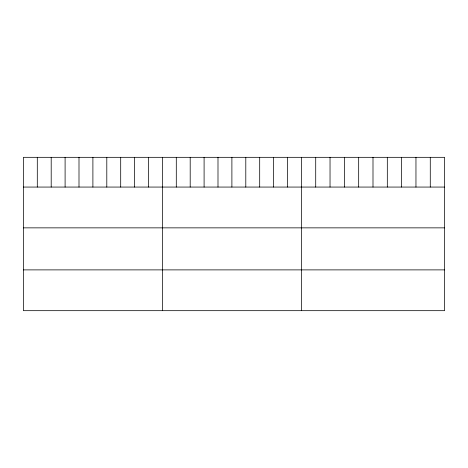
<?xml version="1.0" encoding="UTF-8"?>
<svg xmlns="http://www.w3.org/2000/svg" width="468" height="468" viewBox="0 0 468 468"><rect width="100%" height="100%" fill="white"/><g stroke="black" fill="none" stroke-linecap="round" stroke-linejoin="round"><path stroke-width="0.7" d="M444.6 187.065L444.6 310.676L23.4 310.676L23.4 157.324L444.6 157.324L444.6 187.065L23.4 187.065M23.4 227.857L444.6 227.857M23.4 269.884L444.6 269.884M430.279 157.324L430.279 187.065M415.958 157.324L415.958 187.065M401.638 157.324L401.638 187.065M387.317 157.324L387.317 187.065M372.996 157.324L372.996 187.065M358.675 157.324L358.675 187.065M344.354 157.324L344.354 187.065M330.034 157.324L330.034 187.065M315.713 157.324L315.713 187.065M301.392 157.324L301.392 310.676M287.492 157.324L287.492 187.065M273.593 157.324L273.593 187.065M259.693 157.324L259.693 187.065M245.794 157.324L245.794 187.065M231.894 157.324L231.894 187.065M217.994 157.324L217.994 187.065M204.095 157.324L204.095 187.065M190.195 157.324L190.195 187.065M176.296 157.324L176.296 187.065M162.396 157.324L162.396 310.676M148.496 157.324L148.496 187.065M134.597 157.324L134.597 187.065M120.697 157.324L120.697 187.065M106.798 157.324L106.798 187.065M92.898 157.324L92.898 187.065M78.998 157.324L78.998 187.065M65.099 157.324L65.099 187.065M51.199 157.324L51.199 187.065M37.3 157.324L37.3 187.065"/></g></svg>
